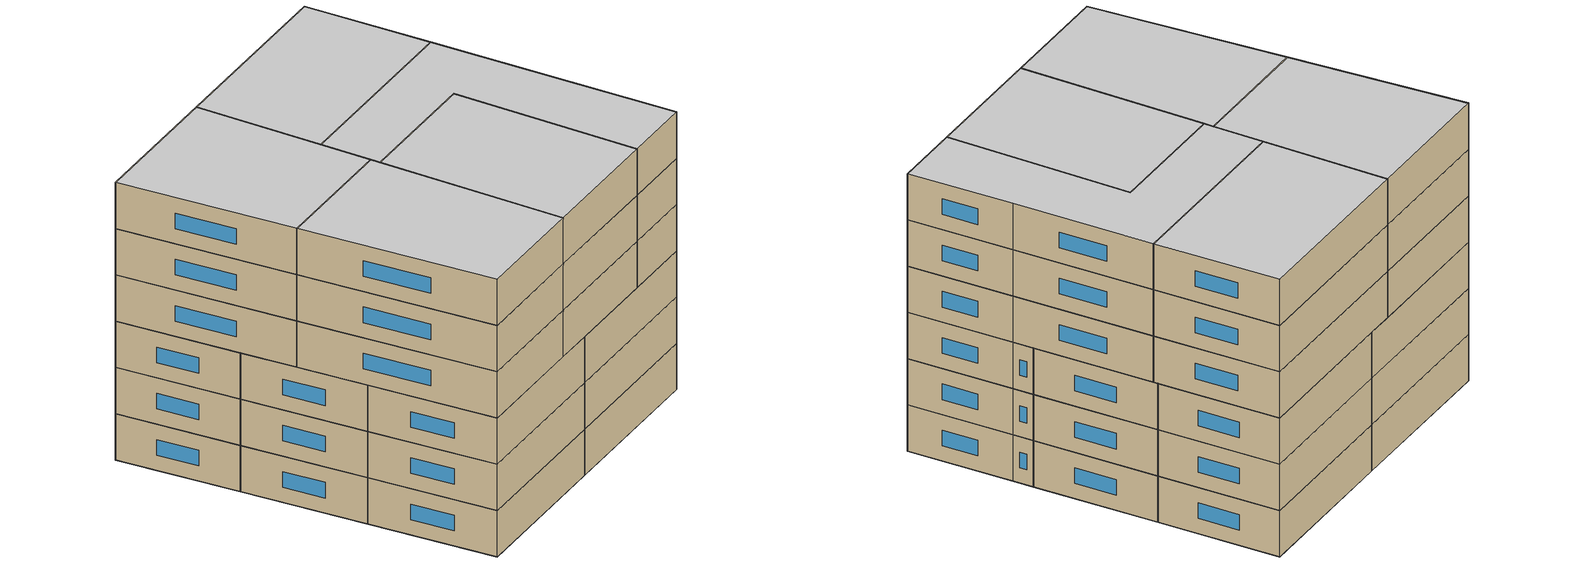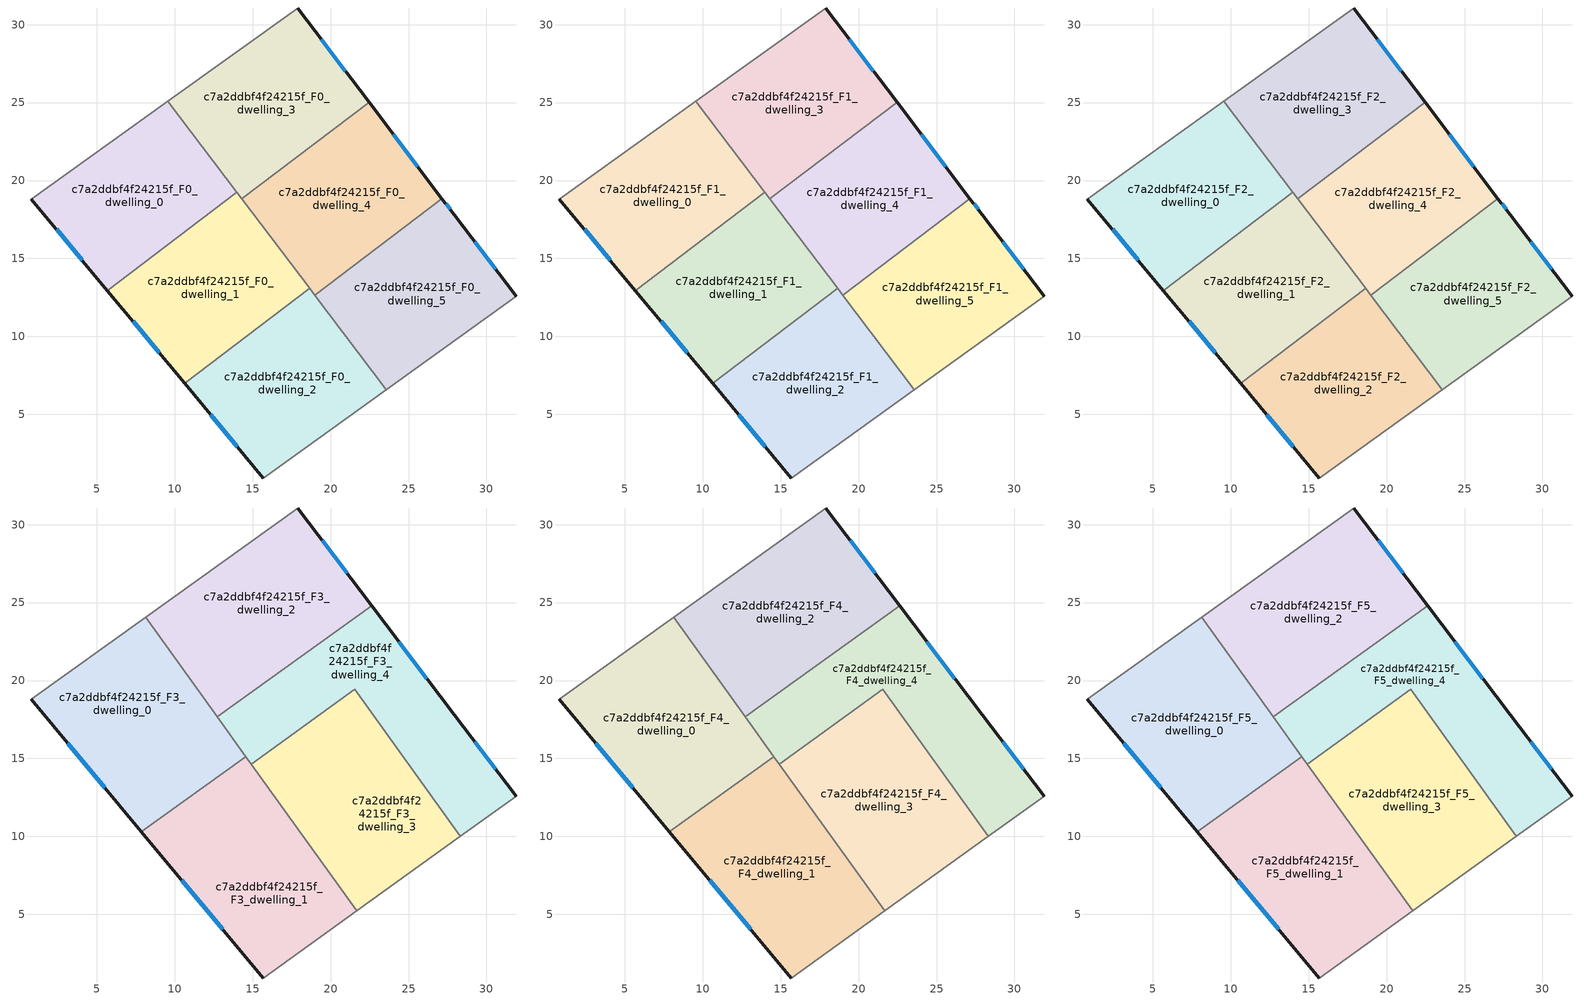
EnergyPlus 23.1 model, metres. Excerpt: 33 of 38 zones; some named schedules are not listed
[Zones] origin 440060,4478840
c7a2ddbf4f24215f_F0_dwelling_0
 floor ground (EU_floor_Construction): 13.98,19.24 9.55,25.09 0.8,18.8 5.68,12.94 z0
 wall outside (EU_wall_Construction): 5.68,12.94 0.8,18.8 z0:3
 wall to c7a2ddbf4f24215f_F0_dwelling_1 (EU_wall_Construction): 13.98,19.24 5.68,12.94 z0:3
 wall adiabatic (EU_wall_Construction): 0.8,18.8 9.55,25.09 z0:3
 wall to c7a2ddbf4f24215f_F0_dwelling_3 (EU_wall_Construction): 9.55,25.09 13.98,19.24 z0:3
 window (EU_Window_Construction): 4.06,14.88 2.41,16.86 z0.99:2.01
c7a2ddbf4f24215f_F0_dwelling_1
 floor ground (EU_floor_Construction): 18.66,13.07 13.98,19.24 5.68,12.94 10.63,6.98 z0
 wall outside (EU_wall_Construction): 10.63,6.98 5.68,12.94 z0:3
 wall to c7a2ddbf4f24215f_F0_dwelling_2 (EU_wall_Construction): 18.66,13.07 10.63,6.98 z0:3
 wall to c7a2ddbf4f24215f_F0_dwelling_4 (EU_wall_Construction): 14.3,18.82 18.66,13.07 z0:3
 wall to c7a2ddbf4f24215f_F0_dwelling_3 (EU_wall_Construction): 13.98,19.24 14.3,18.82 z0:3
 window (EU_Window_Construction): 8.99,8.96 7.32,10.96 z0.99:2.01
c7a2ddbf4f24215f_F0_dwelling_2
 floor ground (EU_floor_Construction): 23.58,6.59 18.66,13.07 10.63,6.98 15.69,0.91 z0
 wall outside (EU_wall_Construction): 15.69,0.91 10.63,6.98 z0:3
 wall adiabatic (EU_wall_Construction): 23.58,6.59 15.69,0.91 z0:3
 wall to c7a2ddbf4f24215f_F0_dwelling_5 (EU_wall_Construction): 18.98,12.65 23.58,6.59 z0:3
 wall to c7a2ddbf4f24215f_F0_dwelling_4 (EU_wall_Construction): 18.66,13.07 18.98,12.65 z0:3
 window (EU_Window_Construction): 14.01,2.93 12.31,4.97 z0.99:2.01
c7a2ddbf4f24215f_F0_dwelling_3
 floor ground (EU_floor_Construction): 22.47,25.01 17.88,31.07 9.55,25.09 14.3,18.82 z0
 wall outside (EU_wall_Construction): 17.88,31.07 22.47,25.01 z0:3
 wall to c7a2ddbf4f24215f_F0_dwelling_4 (EU_wall_Construction): 22.47,25.01 14.3,18.82 z0:3
 wall adiabatic (EU_wall_Construction): 9.55,25.09 17.88,31.07 z0:3
 window (EU_Window_Construction): 19.4,29.06 20.95,27.02 z0.99:2.01
c7a2ddbf4f24215f_F0_dwelling_4
 floor ground (EU_floor_Construction): 27.14,18.84 22.47,25.01 14.3,18.82 18.98,12.65 z0
 wall outside (EU_wall_Construction): 22.47,25.01 27.14,18.84 z0:3
 wall to c7a2ddbf4f24215f_F0_dwelling_5 (EU_wall_Construction): 27.14,18.84 18.98,12.65 z0:3
 window (EU_Window_Construction): 24.02,22.96 25.59,20.88 z0.99:2.01
c7a2ddbf4f24215f_F0_dwelling_5
 floor ground (EU_floor_Construction): 31.91,12.57 27.93,17.8 27.14,18.84 18.98,12.65 23.58,6.59 z0
 wall outside (EU_wall_Construction): 27.14,18.84 27.93,17.8 31.91,12.57 z0:3
 wall adiabatic (EU_wall_Construction): 31.91,12.57 23.58,6.59 z0:3
 window (EU_Window_Construction): 27.4,18.49 27.67,18.14 / 29.25,16.07 30.59,14.31 z0.99:2.01
c7a2ddbf4f24215f_F1_dwelling_0
 floor to c7a2ddbf4f24215f_F0_dwelling_0 (EU_floor_Construction): 13.98,19.24 9.55,25.09 0.8,18.8 5.68,12.94 z3
 wall outside (EU_wall_Construction): 5.68,12.94 0.8,18.8 z3:6
 wall to c7a2ddbf4f24215f_F1_dwelling_1 (EU_wall_Construction): 13.98,19.24 5.68,12.94 z3:6
 wall adiabatic (EU_wall_Construction): 0.8,18.8 9.55,25.09 z3:6
 wall to c7a2ddbf4f24215f_F1_dwelling_3 (EU_wall_Construction): 9.55,25.09 13.98,19.24 z3:6
 window (EU_Window_Construction): 4.06,14.88 2.41,16.86 z3.99:5.01
c7a2ddbf4f24215f_F1_dwelling_1
 floor to c7a2ddbf4f24215f_F0_dwelling_1 (EU_floor_Construction): 18.66,13.07 13.98,19.24 5.68,12.94 10.63,6.98 z3
 wall outside (EU_wall_Construction): 10.63,6.98 5.68,12.94 z3:6
 wall to c7a2ddbf4f24215f_F1_dwelling_2 (EU_wall_Construction): 18.66,13.07 10.63,6.98 z3:6
 wall to c7a2ddbf4f24215f_F1_dwelling_4 (EU_wall_Construction): 14.3,18.82 18.66,13.07 z3:6
 wall to c7a2ddbf4f24215f_F1_dwelling_3 (EU_wall_Construction): 13.98,19.24 14.3,18.82 z3:6
 window (EU_Window_Construction): 8.99,8.96 7.32,10.96 z3.99:5.01
c7a2ddbf4f24215f_F1_dwelling_2
 floor to c7a2ddbf4f24215f_F0_dwelling_2 (EU_floor_Construction): 23.58,6.59 18.66,13.07 10.63,6.98 15.69,0.91 z3
 wall outside (EU_wall_Construction): 15.69,0.91 10.63,6.98 z3:6
 wall adiabatic (EU_wall_Construction): 23.58,6.59 15.69,0.91 z3:6
 wall to c7a2ddbf4f24215f_F1_dwelling_5 (EU_wall_Construction): 18.98,12.65 23.58,6.59 z3:6
 wall to c7a2ddbf4f24215f_F1_dwelling_4 (EU_wall_Construction): 18.66,13.07 18.98,12.65 z3:6
 window (EU_Window_Construction): 14.01,2.93 12.31,4.97 z3.99:5.01
c7a2ddbf4f24215f_F1_dwelling_3
 floor to c7a2ddbf4f24215f_F0_dwelling_3 (EU_floor_Construction): 22.47,25.01 17.88,31.07 9.55,25.09 14.3,18.82 z3
 wall outside (EU_wall_Construction): 17.88,31.07 22.47,25.01 z3:6
 wall to c7a2ddbf4f24215f_F1_dwelling_4 (EU_wall_Construction): 22.47,25.01 14.3,18.82 z3:6
 wall adiabatic (EU_wall_Construction): 9.55,25.09 17.88,31.07 z3:6
 window (EU_Window_Construction): 19.4,29.06 20.95,27.02 z3.99:5.01
c7a2ddbf4f24215f_F1_dwelling_4
 floor to c7a2ddbf4f24215f_F0_dwelling_4 (EU_floor_Construction): 27.14,18.84 22.47,25.01 14.3,18.82 18.98,12.65 z3
 wall outside (EU_wall_Construction): 22.47,25.01 27.14,18.84 z3:6
 wall to c7a2ddbf4f24215f_F1_dwelling_5 (EU_wall_Construction): 27.14,18.84 18.98,12.65 z3:6
 window (EU_Window_Construction): 24.02,22.96 25.59,20.88 z3.99:5.01
c7a2ddbf4f24215f_F1_dwelling_5
 floor to c7a2ddbf4f24215f_F0_dwelling_5 (EU_floor_Construction): 31.91,12.57 27.93,17.8 27.14,18.84 18.98,12.65 23.58,6.59 z3
 wall outside (EU_wall_Construction): 27.14,18.84 27.93,17.8 31.91,12.57 z3:6
 wall adiabatic (EU_wall_Construction): 31.91,12.57 23.58,6.59 z3:6
 window (EU_Window_Construction): 27.4,18.49 27.67,18.14 / 29.25,16.07 30.59,14.31 z3.99:5.01
c7a2ddbf4f24215f_F2_dwelling_0
 floor to c7a2ddbf4f24215f_F1_dwelling_0 (EU_floor_Construction): 13.98,19.24 9.55,25.09 0.8,18.8 5.68,12.94 z6
 wall outside (EU_wall_Construction): 5.68,12.94 0.8,18.8 z6:9
 wall to c7a2ddbf4f24215f_F2_dwelling_1 (EU_wall_Construction): 13.98,19.24 5.68,12.94 z6:9
 wall adiabatic (EU_wall_Construction): 0.8,18.8 9.55,25.09 z6:9
 wall to c7a2ddbf4f24215f_F2_dwelling_3 (EU_wall_Construction): 9.55,25.09 13.98,19.24 z6:9
 window (EU_Window_Construction): 4.06,14.88 2.41,16.86 z6.99:8.01
c7a2ddbf4f24215f_F2_dwelling_1
 floor to c7a2ddbf4f24215f_F1_dwelling_1 (EU_floor_Construction): 18.66,13.07 13.98,19.24 5.68,12.94 10.63,6.98 z6
 wall outside (EU_wall_Construction): 10.63,6.98 5.68,12.94 z6:9
 wall to c7a2ddbf4f24215f_F2_dwelling_2 (EU_wall_Construction): 18.66,13.07 10.63,6.98 z6:9
 wall to c7a2ddbf4f24215f_F2_dwelling_4 (EU_wall_Construction): 14.3,18.82 18.66,13.07 z6:9
 wall to c7a2ddbf4f24215f_F2_dwelling_3 (EU_wall_Construction): 13.98,19.24 14.3,18.82 z6:9
 window (EU_Window_Construction): 8.99,8.96 7.32,10.96 z6.99:8.01
c7a2ddbf4f24215f_F2_dwelling_2
 floor to c7a2ddbf4f24215f_F1_dwelling_2 (EU_floor_Construction): 23.58,6.59 18.66,13.07 10.63,6.98 15.69,0.91 z6
 wall outside (EU_wall_Construction): 15.69,0.91 10.63,6.98 z6:9
 wall adiabatic (EU_wall_Construction): 23.58,6.59 15.69,0.91 z6:9
 wall to c7a2ddbf4f24215f_F2_dwelling_5 (EU_wall_Construction): 18.98,12.65 23.58,6.59 z6:9
 wall to c7a2ddbf4f24215f_F2_dwelling_4 (EU_wall_Construction): 18.66,13.07 18.98,12.65 z6:9
 window (EU_Window_Construction): 14.01,2.93 12.31,4.97 z6.99:8.01
c7a2ddbf4f24215f_F2_dwelling_3
 floor to c7a2ddbf4f24215f_F1_dwelling_3 (EU_floor_Construction): 22.47,25.01 17.88,31.07 9.55,25.09 14.3,18.82 z6
 wall outside (EU_wall_Construction): 17.88,31.07 22.47,25.01 z6:9
 wall to c7a2ddbf4f24215f_F2_dwelling_4 (EU_wall_Construction): 22.47,25.01 14.3,18.82 z6:9
 wall adiabatic (EU_wall_Construction): 9.55,25.09 17.88,31.07 z6:9
 window (EU_Window_Construction): 19.4,29.06 20.95,27.02 z6.99:8.01
c7a2ddbf4f24215f_F2_dwelling_4
 floor to c7a2ddbf4f24215f_F1_dwelling_4 (EU_floor_Construction): 27.14,18.84 22.47,25.01 14.3,18.82 18.98,12.65 z6
 wall outside (EU_wall_Construction): 22.47,25.01 27.14,18.84 z6:9
 wall to c7a2ddbf4f24215f_F2_dwelling_5 (EU_wall_Construction): 27.14,18.84 18.98,12.65 z6:9
 window (EU_Window_Construction): 24.02,22.96 25.59,20.88 z6.99:8.01
c7a2ddbf4f24215f_F2_dwelling_5
 floor to c7a2ddbf4f24215f_F1_dwelling_5 (EU_floor_Construction): 31.91,12.57 27.93,17.8 27.14,18.84 18.98,12.65 23.58,6.59 z6
 wall outside (EU_wall_Construction): 27.14,18.84 27.93,17.8 31.91,12.57 z6:9
 wall adiabatic (EU_wall_Construction): 31.91,12.57 23.58,6.59 z6:9
 window (EU_Window_Construction): 27.4,18.49 27.67,18.14 / 29.25,16.07 30.59,14.31 z6.99:8.01
c7a2ddbf4f24215f_F3_dwelling_0
 floor to c7a2ddbf4f24215f_F2_dwelling_0 (EU_floor_Construction): 12.44,18.07 8.13,24.07 0.8,18.8 5.68,12.94 z9
 floor to c7a2ddbf4f24215f_F2_dwelling_1 (EU_floor_Construction): 14.56,15.12 12.44,18.07 5.68,12.94 7.87,10.31 z9
 wall outside (EU_wall_Construction): 7.86,10.31 0.8,18.8 z9:12
 wall to c7a2ddbf4f24215f_F3_dwelling_1 (EU_wall_Construction): 14.56,15.12 7.86,10.31 z9:12
 wall adiabatic (EU_wall_Construction): 0.8,18.8 8.13,24.07 z9:12
 wall to c7a2ddbf4f24215f_F3_dwelling_2 (EU_wall_Construction): 8.13,24.07 12.72,17.68 z9:12
 wall to c7a2ddbf4f24215f_F3_dwelling_4 (EU_wall_Construction): 12.72,17.68 14.56,15.12 z9:12
 window (EU_Window_Construction): 5.52,13.13 3.14,15.99 z9.99:11.01
c7a2ddbf4f24215f_F3_dwelling_1
 floor to c7a2ddbf4f24215f_F2_dwelling_2 (EU_floor_Construction): 21.67,5.21 16.95,11.78 10.63,6.98 15.69,0.91 z9
 floor to c7a2ddbf4f24215f_F2_dwelling_1 (EU_floor_Construction): 16.95,11.78 14.56,15.12 7.87,10.31 10.63,6.98 z9
 wall outside (EU_wall_Construction): 15.69,0.91 7.86,10.31 z9:12
 wall adiabatic (EU_wall_Construction): 21.67,5.21 15.69,0.91 z9:12
 wall to c7a2ddbf4f24215f_F3_dwelling_3 (EU_wall_Construction): 14.9,14.64 21.67,5.21 z9:12
 wall to c7a2ddbf4f24215f_F3_dwelling_4 (EU_wall_Construction): 14.56,15.12 14.9,14.64 z9:12
 window (EU_Window_Construction): 13.09,4.03 10.46,7.2 z9.99:11.01
c7a2ddbf4f24215f_F3_dwelling_2
 floor to c7a2ddbf4f24215f_F2_dwelling_3 (EU_floor_Construction): 22.47,25.01 17.88,31.07 9.55,25.09 14.3,18.82 14.46,18.93 z9
 floor to c7a2ddbf4f24215f_F2_dwelling_0 (EU_floor_Construction): 13.98,19.24 9.55,25.09 8.13,24.07 12.44,18.07 z9
 floor to c7a2ddbf4f24215f_F2_dwelling_4 (EU_floor_Construction): 22.63,24.8 22.47,25.01 14.46,18.93 z9
 floor to c7a2ddbf4f24215f_F2_dwelling_1 (EU_floor_Construction): 14.3,18.82 13.98,19.24 12.44,18.07 12.72,17.68 z9
 wall outside (EU_wall_Construction): 17.88,31.07 22.63,24.8 z9:12
 wall to c7a2ddbf4f24215f_F3_dwelling_4 (EU_wall_Construction): 22.63,24.8 12.72,17.68 z9:12
 wall adiabatic (EU_wall_Construction): 8.13,24.07 17.88,31.07 z9:12
 window (EU_Window_Construction): 19.45,28.99 21.05,26.88 z9.99:11.01
c7a2ddbf4f24215f_F3_dwelling_3
 floor to c7a2ddbf4f24215f_F2_dwelling_2 (EU_floor_Construction): 23.58,6.59 18.66,13.07 16.95,11.78 21.67,5.21 z9
 floor to c7a2ddbf4f24215f_F2_dwelling_5 (EU_floor_Construction): 28.33,10 23.8,16.3 18.98,12.65 23.58,6.59 z9
 floor to c7a2ddbf4f24215f_F2_dwelling_4 (EU_floor_Construction): 23.8,16.3 21.56,19.42 16.56,15.84 18.98,12.65 z9
 floor to c7a2ddbf4f24215f_F2_dwelling_1 (EU_floor_Construction): 18.66,13.07 16.56,15.84 14.9,14.64 16.95,11.78 z9
 wall to c7a2ddbf4f24215f_F3_dwelling_4 (EU_wall_Construction): 14.9,14.64 21.56,19.42 28.33,10 z9:12
 wall adiabatic (EU_wall_Construction): 28.33,10 21.67,5.21 z9:12
c7a2ddbf4f24215f_F3_dwelling_4
 floor to c7a2ddbf4f24215f_F2_dwelling_4 (EU_floor_Construction): 27.14,18.84 22.63,24.8 14.46,18.93 14.3,18.82 16.56,15.84 21.56,19.42 23.8,16.3 z9
 floor to c7a2ddbf4f24215f_F2_dwelling_5 (EU_floor_Construction): 31.91,12.57 27.93,17.8 27.14,18.84 23.8,16.3 28.33,10 z9
 floor to c7a2ddbf4f24215f_F2_dwelling_1 (EU_floor_Construction): 16.56,15.84 14.3,18.82 12.72,17.68 14.9,14.64 z9
 wall outside (EU_wall_Construction): 22.63,24.8 27.93,17.8 31.91,12.57 z9:12
 wall adiabatic (EU_wall_Construction): 31.91,12.57 28.33,10 z9:12
 window (EU_Window_Construction): 24.38,22.48 26.17,20.12 / 29.25,16.07 30.59,14.31 z9.99:11.01
c7a2ddbf4f24215f_F4_dwelling_0
 floor to c7a2ddbf4f24215f_F3_dwelling_0 (EU_floor_Construction): 14.56,15.12 8.13,24.07 0.8,18.8 7.86,10.31 z12
 wall outside (EU_wall_Construction): 7.86,10.31 0.8,18.8 z12:15
 wall to c7a2ddbf4f24215f_F4_dwelling_1 (EU_wall_Construction): 14.56,15.12 7.86,10.31 z12:15
 wall adiabatic (EU_wall_Construction): 0.8,18.8 8.13,24.07 z12:15
 wall to c7a2ddbf4f24215f_F4_dwelling_2 (EU_wall_Construction): 8.13,24.07 12.72,17.68 z12:15
 wall to c7a2ddbf4f24215f_F4_dwelling_4 (EU_wall_Construction): 12.72,17.68 14.56,15.12 z12:15
 window (EU_Window_Construction): 5.52,13.13 3.14,15.99 z12.99:14.01
c7a2ddbf4f24215f_F4_dwelling_1
 floor to c7a2ddbf4f24215f_F3_dwelling_1 (EU_floor_Construction): 21.67,5.21 14.56,15.12 7.86,10.31 15.69,0.91 z12
 wall outside (EU_wall_Construction): 15.69,0.91 7.86,10.31 z12:15
 wall adiabatic (EU_wall_Construction): 21.67,5.21 15.69,0.91 z12:15
 wall to c7a2ddbf4f24215f_F4_dwelling_3 (EU_wall_Construction): 14.9,14.64 21.67,5.21 z12:15
 wall to c7a2ddbf4f24215f_F4_dwelling_4 (EU_wall_Construction): 14.56,15.12 14.9,14.64 z12:15
 window (EU_Window_Construction): 13.09,4.03 10.46,7.2 z12.99:14.01
c7a2ddbf4f24215f_F4_dwelling_2
 floor to c7a2ddbf4f24215f_F3_dwelling_2 (EU_floor_Construction): 22.63,24.8 17.88,31.07 8.13,24.07 12.72,17.68 z12
 wall outside (EU_wall_Construction): 17.88,31.07 22.63,24.8 z12:15
 wall to c7a2ddbf4f24215f_F4_dwelling_4 (EU_wall_Construction): 22.63,24.8 12.72,17.68 z12:15
 wall adiabatic (EU_wall_Construction): 8.13,24.07 17.88,31.07 z12:15
 window (EU_Window_Construction): 19.45,28.99 21.05,26.88 z12.99:14.01
c7a2ddbf4f24215f_F4_dwelling_3
 floor to c7a2ddbf4f24215f_F3_dwelling_3 (EU_floor_Construction): 28.33,10 21.56,19.42 14.9,14.64 21.67,5.21 z12
 wall to c7a2ddbf4f24215f_F4_dwelling_4 (EU_wall_Construction): 14.9,14.64 21.56,19.42 28.33,10 z12:15
 wall adiabatic (EU_wall_Construction): 28.33,10 21.67,5.21 z12:15
c7a2ddbf4f24215f_F4_dwelling_4
 floor to c7a2ddbf4f24215f_F3_dwelling_4 (EU_floor_Construction): 31.91,12.57 27.93,17.8 22.63,24.8 12.72,17.68 14.9,14.64 21.56,19.42 28.33,10 z12
 wall outside (EU_wall_Construction): 22.63,24.8 27.93,17.8 31.91,12.57 z12:15
 wall adiabatic (EU_wall_Construction): 31.91,12.57 28.33,10 z12:15
 window (EU_Window_Construction): 24.38,22.48 26.17,20.12 / 29.25,16.07 30.59,14.31 z12.99:14.01
c7a2ddbf4f24215f_F5_dwelling_0
 floor to c7a2ddbf4f24215f_F4_dwelling_0 (EU_floor_Construction): 14.56,15.12 8.13,24.07 0.8,18.8 7.86,10.31 z15
 wall outside (EU_wall_Construction): 7.86,10.31 0.8,18.8 z15:18
 wall to c7a2ddbf4f24215f_F5_dwelling_1 (EU_wall_Construction): 14.56,15.12 7.86,10.31 z15:18
 wall adiabatic (EU_wall_Construction): 0.8,18.8 8.13,24.07 z15:18
 wall to c7a2ddbf4f24215f_F5_dwelling_2 (EU_wall_Construction): 8.13,24.07 12.72,17.68 z15:18
 wall to c7a2ddbf4f24215f_F5_dwelling_4 (EU_wall_Construction): 12.72,17.68 14.56,15.12 z15:18
 window (EU_Window_Construction): 5.52,13.13 3.14,15.99 z15.99:17.01
 ceiling to c7a2ddbf4f24215f_F6_dwelling_0 (EU_floor_Construction): 8.13,24.07 14.56,15.12 7.86,10.31 0.8,18.8 z18
c7a2ddbf4f24215f_F5_dwelling_1
 floor to c7a2ddbf4f24215f_F4_dwelling_1 (EU_floor_Construction): 21.67,5.21 14.56,15.12 7.86,10.31 15.69,0.91 z15
 wall outside (EU_wall_Construction): 15.69,0.91 7.86,10.31 z15:18
 wall adiabatic (EU_wall_Construction): 21.67,5.21 15.69,0.91 z15:18
 wall to c7a2ddbf4f24215f_F5_dwelling_3 (EU_wall_Construction): 14.9,14.64 21.67,5.21 z15:18
 wall to c7a2ddbf4f24215f_F5_dwelling_4 (EU_wall_Construction): 14.56,15.12 14.9,14.64 z15:18
 window (EU_Window_Construction): 13.09,4.03 10.46,7.2 z15.99:17.01
 ceiling to c7a2ddbf4f24215f_F6_dwelling_1 (EU_floor_Construction): 14.56,15.12 21.67,5.21 15.69,0.91 7.86,10.31 z18
c7a2ddbf4f24215f_F5_dwelling_2
 floor to c7a2ddbf4f24215f_F4_dwelling_2 (EU_floor_Construction): 22.63,24.8 17.88,31.07 8.13,24.07 12.72,17.68 z15
 wall outside (EU_wall_Construction): 17.88,31.07 22.63,24.8 z15:18
 wall to c7a2ddbf4f24215f_F5_dwelling_4 (EU_wall_Construction): 22.63,24.8 12.72,17.68 z15:18
 wall adiabatic (EU_wall_Construction): 8.13,24.07 17.88,31.07 z15:18
 window (EU_Window_Construction): 19.45,28.99 21.05,26.88 z15.99:17.01
 ceiling to c7a2ddbf4f24215f_F6_dwelling_2 (EU_floor_Construction): 17.88,31.07 22.63,24.8 12.72,17.68 8.13,24.07 z18
c7a2ddbf4f24215f_F5_dwelling_3
 floor to c7a2ddbf4f24215f_F4_dwelling_3 (EU_floor_Construction): 28.33,10 21.56,19.42 14.9,14.64 21.67,5.21 z15
 wall to c7a2ddbf4f24215f_F5_dwelling_4 (EU_wall_Construction): 14.9,14.64 21.56,19.42 28.33,10 z15:18
 wall adiabatic (EU_wall_Construction): 28.33,10 21.67,5.21 z15:18
 ceiling to c7a2ddbf4f24215f_F6_dwelling_3 (EU_floor_Construction): 21.56,19.42 28.33,10 21.67,5.21 14.9,14.64 z18
c7a2ddbf4f24215f_F5_dwelling_4
 floor to c7a2ddbf4f24215f_F4_dwelling_4 (EU_floor_Construction): 31.91,12.57 27.93,17.8 22.63,24.8 12.72,17.68 14.9,14.64 21.56,19.42 28.33,10 z15
 wall outside (EU_wall_Construction): 22.63,24.8 27.93,17.8 31.91,12.57 z15:18
 wall adiabatic (EU_wall_Construction): 31.91,12.57 28.33,10 z15:18
 window (EU_Window_Construction): 24.38,22.48 26.17,20.12 / 29.25,16.07 30.59,14.31 z15.99:17.01
 ceiling to c7a2ddbf4f24215f_F6_dwelling_4 (EU_floor_Construction): 27.93,17.8 31.91,12.57 28.33,10 21.56,19.42 14.9,14.64 12.72,17.68 22.63,24.8 z18
[Building]
EU S2 Campaign: North Axis=0; Terrain=City; Solar Distribution=FullExterior
[Site:Location]
Madrid: Latitude=40.5; Longitude=-3.5; Time Zone=1; Elevation=609
[SizingPeriod:WeatherFileDays]
AnnualSizingPeriod: Begin Month=1; Begin Day of Month=1; End Month=12; End Day of Month=31; Day of Week for Start Day=Monday; Use Weather File Daylight Saving Period=No; Use Weather File Rain and Snow Indicators=No
[MATERIAL]
EU_InternalMass_Material: Roughness=MediumRough; Thickness=0.1; Conductivity=1; Density=1800; Specific Heat=900; Thermal Absorptance=0.9; Solar Absorptance=0.7; Visible Absorptance=0.7
[MATERIAL:NOMASS] Roughness=MediumRough; Thermal Absorptance=0.9; Solar Absorptance=0.7; Visible Absorptance=0.7
Name | Thermal Resistance
EU_wall_NoMass | 0.609216
EU_floor_NoMass | 0.568163
[WINDOWMATERIAL:SIMPLEGLAZINGSYSTEM]
EU_Window_SimpleGlazing: UFactor=5.50606; Solar Heat Gain Coefficient=0.85; Visible Transmittance=0.85
[CONSTRUCTION]
EU_wall_Construction: EU_wall_NoMass
EU_floor_Construction: EU_floor_NoMass
EU_InternalMass_Construction: EU_InternalMass_Material
EU_Window_Construction: EU_Window_SimpleGlazing
[ZONE] Type=1; Multiplier=1; Ceiling Height=autocalculate; Floor Area=autocalculate; Part of Total Floor Area=Yes
Name | Volume
c7a2ddbf4f24215f_F0_dwelling_0; c7a2ddbf4f24215f_F1_dwelling_0; c7a2ddbf4f24215f_F2_dwelling_0; c7a2ddbf4f24215f_F0_dwelling_2; c7a2ddbf4f24215f_F1_dwelling_2; c7a2ddbf4f24215f_F2_dwelling_2 | 237.883
c7a2ddbf4f24215f_F3_dwelling_0; c7a2ddbf4f24215f_F4_dwelling_0; c7a2ddbf4f24215f_F5_dwelling_0 | 285.487
c7a2ddbf4f24215f_F0_dwelling_1; c7a2ddbf4f24215f_F1_dwelling_1; c7a2ddbf4f24215f_F2_dwelling_1 | 237.901
c7a2ddbf4f24215f_F3_dwelling_1; c7a2ddbf4f24215f_F4_dwelling_1; c7a2ddbf4f24215f_F5_dwelling_1 | 285.463
c7a2ddbf4f24215f_F3_dwelling_2; c7a2ddbf4f24215f_F4_dwelling_2; c7a2ddbf4f24215f_F5_dwelling_2 | 285.461
c7a2ddbf4f24215f_F0_dwelling_3; c7a2ddbf4f24215f_F1_dwelling_3; c7a2ddbf4f24215f_F2_dwelling_3 | 237.885
c7a2ddbf4f24215f_F3_dwelling_3; c7a2ddbf4f24215f_F4_dwelling_3; c7a2ddbf4f24215f_F5_dwelling_3 | 285.471
c7a2ddbf4f24215f_F0_dwelling_4; c7a2ddbf4f24215f_F1_dwelling_4; c7a2ddbf4f24215f_F2_dwelling_4 | 237.915
c7a2ddbf4f24215f_F3_dwelling_4; c7a2ddbf4f24215f_F4_dwelling_4; c7a2ddbf4f24215f_F5_dwelling_4 | 285.474
c7a2ddbf4f24215f_F0_dwelling_5; c7a2ddbf4f24215f_F1_dwelling_5; c7a2ddbf4f24215f_F2_dwelling_5 | 237.895
[INTERNALMASS] Construction=EU_InternalMass_Construction
Name | Zone or ZoneList | Surface Area
c7a2ddbf4f24215f_F0_dwelling_0_EU_InternalMass | c7a2ddbf4f24215f_F0_dwelling_0 | 79.2945
c7a2ddbf4f24215f_F0_dwelling_1_EU_InternalMass | c7a2ddbf4f24215f_F0_dwelling_1 | 79.3002
c7a2ddbf4f24215f_F0_dwelling_2_EU_InternalMass | c7a2ddbf4f24215f_F0_dwelling_2 | 79.2943
c7a2ddbf4f24215f_F0_dwelling_3_EU_InternalMass | c7a2ddbf4f24215f_F0_dwelling_3 | 79.2952
c7a2ddbf4f24215f_F0_dwelling_4_EU_InternalMass | c7a2ddbf4f24215f_F0_dwelling_4 | 79.3049
c7a2ddbf4f24215f_F0_dwelling_5_EU_InternalMass | c7a2ddbf4f24215f_F0_dwelling_5 | 79.2983
c7a2ddbf4f24215f_F1_dwelling_0_EU_InternalMass | c7a2ddbf4f24215f_F1_dwelling_0 | 79.2945
c7a2ddbf4f24215f_F1_dwelling_1_EU_InternalMass | c7a2ddbf4f24215f_F1_dwelling_1 | 79.3002
c7a2ddbf4f24215f_F1_dwelling_2_EU_InternalMass | c7a2ddbf4f24215f_F1_dwelling_2 | 79.2943
c7a2ddbf4f24215f_F1_dwelling_3_EU_InternalMass | c7a2ddbf4f24215f_F1_dwelling_3 | 79.2952
c7a2ddbf4f24215f_F1_dwelling_4_EU_InternalMass | c7a2ddbf4f24215f_F1_dwelling_4 | 79.3049
c7a2ddbf4f24215f_F1_dwelling_5_EU_InternalMass | c7a2ddbf4f24215f_F1_dwelling_5 | 79.2983
c7a2ddbf4f24215f_F2_dwelling_0_EU_InternalMass | c7a2ddbf4f24215f_F2_dwelling_0 | 79.2945
c7a2ddbf4f24215f_F2_dwelling_1_EU_InternalMass | c7a2ddbf4f24215f_F2_dwelling_1 | 79.3002
c7a2ddbf4f24215f_F2_dwelling_2_EU_InternalMass | c7a2ddbf4f24215f_F2_dwelling_2 | 79.2943
c7a2ddbf4f24215f_F2_dwelling_3_EU_InternalMass | c7a2ddbf4f24215f_F2_dwelling_3 | 79.2952
c7a2ddbf4f24215f_F2_dwelling_4_EU_InternalMass | c7a2ddbf4f24215f_F2_dwelling_4 | 79.3049
c7a2ddbf4f24215f_F2_dwelling_5_EU_InternalMass | c7a2ddbf4f24215f_F2_dwelling_5 | 79.2983
c7a2ddbf4f24215f_F3_dwelling_0_EU_InternalMass | c7a2ddbf4f24215f_F3_dwelling_0 | 95.1595
c7a2ddbf4f24215f_F3_dwelling_1_EU_InternalMass | c7a2ddbf4f24215f_F3_dwelling_1 | 95.1549
c7a2ddbf4f24215f_F3_dwelling_2_EU_InternalMass | c7a2ddbf4f24215f_F3_dwelling_2 | 95.1488
c7a2ddbf4f24215f_F3_dwelling_3_EU_InternalMass | c7a2ddbf4f24215f_F3_dwelling_3 | 95.1573
c7a2ddbf4f24215f_F3_dwelling_4_EU_InternalMass | c7a2ddbf4f24215f_F3_dwelling_4 | 95.1579
c7a2ddbf4f24215f_F4_dwelling_0_EU_InternalMass | c7a2ddbf4f24215f_F4_dwelling_0 | 95.1595
c7a2ddbf4f24215f_F4_dwelling_1_EU_InternalMass | c7a2ddbf4f24215f_F4_dwelling_1 | 95.1549
c7a2ddbf4f24215f_F4_dwelling_2_EU_InternalMass | c7a2ddbf4f24215f_F4_dwelling_2 | 95.1488
c7a2ddbf4f24215f_F4_dwelling_3_EU_InternalMass | c7a2ddbf4f24215f_F4_dwelling_3 | 95.1573
c7a2ddbf4f24215f_F4_dwelling_4_EU_InternalMass | c7a2ddbf4f24215f_F4_dwelling_4 | 95.1579
c7a2ddbf4f24215f_F5_dwelling_0_EU_InternalMass | c7a2ddbf4f24215f_F5_dwelling_0 | 95.1595
c7a2ddbf4f24215f_F5_dwelling_1_EU_InternalMass | c7a2ddbf4f24215f_F5_dwelling_1 | 95.1549
c7a2ddbf4f24215f_F5_dwelling_2_EU_InternalMass | c7a2ddbf4f24215f_F5_dwelling_2 | 95.1488
c7a2ddbf4f24215f_F5_dwelling_3_EU_InternalMass | c7a2ddbf4f24215f_F5_dwelling_3 | 95.1573
c7a2ddbf4f24215f_F5_dwelling_4_EU_InternalMass | c7a2ddbf4f24215f_F5_dwelling_4 | 95.1579
[OTHEREQUIPMENT] Fuel Type=Electricity; Design Level Calculation Method=Watts/Area; Power per Zone Floor Area=1; Fraction Latent=0; Fraction Radiant=0; Fraction Lost=0; Carbon Dioxide Generation Rate=0; EndUse Subcategory=EU_Step8_InternalGains
Name | Zone or ZoneList or Space or SpaceList | Schedule
EU_Step8_InternalGain_c7a2ddbf4f24215f_F0_dwelling_0_f000 | c7a2ddbf4f24215f_F0_dwelling_0 | EU_Step8_GainSchedule_c7a2ddbf4f24215f_F0_dwelling_0_f000
EU_Step8_InternalGain_c7a2ddbf4f24215f_F0_dwelling_1_f000 | c7a2ddbf4f24215f_F0_dwelling_1 | EU_Step8_GainSchedule_c7a2ddbf4f24215f_F0_dwelling_1_f000
EU_Step8_InternalGain_c7a2ddbf4f24215f_F0_dwelling_2_f000 | c7a2ddbf4f24215f_F0_dwelling_2 | EU_Step8_GainSchedule_c7a2ddbf4f24215f_F0_dwelling_2_f000
EU_Step8_InternalGain_c7a2ddbf4f24215f_F0_dwelling_3_f000 | c7a2ddbf4f24215f_F0_dwelling_3 | EU_Step8_GainSchedule_c7a2ddbf4f24215f_F0_dwelling_3_f000
EU_Step8_InternalGain_c7a2ddbf4f24215f_F0_dwelling_4_f000 | c7a2ddbf4f24215f_F0_dwelling_4 | EU_Step8_GainSchedule_c7a2ddbf4f24215f_F0_dwelling_4_f000
EU_Step8_InternalGain_c7a2ddbf4f24215f_F0_dwelling_5_f000 | c7a2ddbf4f24215f_F0_dwelling_5 | EU_Step8_GainSchedule_c7a2ddbf4f24215f_F0_dwelling_5_f000
EU_Step8_InternalGain_c7a2ddbf4f24215f_F1_dwelling_0_f000 | c7a2ddbf4f24215f_F1_dwelling_0 | EU_Step8_GainSchedule_c7a2ddbf4f24215f_F1_dwelling_0_f000
EU_Step8_InternalGain_c7a2ddbf4f24215f_F1_dwelling_1_f000 | c7a2ddbf4f24215f_F1_dwelling_1 | EU_Step8_GainSchedule_c7a2ddbf4f24215f_F1_dwelling_1_f000
EU_Step8_InternalGain_c7a2ddbf4f24215f_F1_dwelling_2_f000 | c7a2ddbf4f24215f_F1_dwelling_2 | EU_Step8_GainSchedule_c7a2ddbf4f24215f_F1_dwelling_2_f000
EU_Step8_InternalGain_c7a2ddbf4f24215f_F1_dwelling_3_f000 | c7a2ddbf4f24215f_F1_dwelling_3 | EU_Step8_GainSchedule_c7a2ddbf4f24215f_F1_dwelling_3_f000
EU_Step8_InternalGain_c7a2ddbf4f24215f_F1_dwelling_4_f000 | c7a2ddbf4f24215f_F1_dwelling_4 | EU_Step8_GainSchedule_c7a2ddbf4f24215f_F1_dwelling_4_f000
EU_Step8_InternalGain_c7a2ddbf4f24215f_F1_dwelling_5_f000 | c7a2ddbf4f24215f_F1_dwelling_5 | EU_Step8_GainSchedule_c7a2ddbf4f24215f_F1_dwelling_5_f000
EU_Step8_InternalGain_c7a2ddbf4f24215f_F2_dwelling_0_f000 | c7a2ddbf4f24215f_F2_dwelling_0 | EU_Step8_GainSchedule_c7a2ddbf4f24215f_F2_dwelling_0_f000
EU_Step8_InternalGain_c7a2ddbf4f24215f_F2_dwelling_1_f000 | c7a2ddbf4f24215f_F2_dwelling_1 | EU_Step8_GainSchedule_c7a2ddbf4f24215f_F2_dwelling_1_f000
EU_Step8_InternalGain_c7a2ddbf4f24215f_F2_dwelling_2_f000 | c7a2ddbf4f24215f_F2_dwelling_2 | EU_Step8_GainSchedule_c7a2ddbf4f24215f_F2_dwelling_2_f000
EU_Step8_InternalGain_c7a2ddbf4f24215f_F2_dwelling_3_f000 | c7a2ddbf4f24215f_F2_dwelling_3 | EU_Step8_GainSchedule_c7a2ddbf4f24215f_F2_dwelling_3_f000
EU_Step8_InternalGain_c7a2ddbf4f24215f_F2_dwelling_4_f000 | c7a2ddbf4f24215f_F2_dwelling_4 | EU_Step8_GainSchedule_c7a2ddbf4f24215f_F2_dwelling_4_f000
EU_Step8_InternalGain_c7a2ddbf4f24215f_F2_dwelling_5_f000 | c7a2ddbf4f24215f_F2_dwelling_5 | EU_Step8_GainSchedule_c7a2ddbf4f24215f_F2_dwelling_5_f000
EU_Step8_InternalGain_c7a2ddbf4f24215f_F3_dwelling_0_f000 | c7a2ddbf4f24215f_F3_dwelling_0 | EU_Step8_GainSchedule_c7a2ddbf4f24215f_F3_dwelling_0_f000
EU_Step8_InternalGain_c7a2ddbf4f24215f_F3_dwelling_1_f000 | c7a2ddbf4f24215f_F3_dwelling_1 | EU_Step8_GainSchedule_c7a2ddbf4f24215f_F3_dwelling_1_f000
EU_Step8_InternalGain_c7a2ddbf4f24215f_F3_dwelling_2_f000 | c7a2ddbf4f24215f_F3_dwelling_2 | EU_Step8_GainSchedule_c7a2ddbf4f24215f_F3_dwelling_2_f000
EU_Step8_InternalGain_c7a2ddbf4f24215f_F3_dwelling_3_f000 | c7a2ddbf4f24215f_F3_dwelling_3 | EU_Step8_GainSchedule_c7a2ddbf4f24215f_F3_dwelling_3_f000
EU_Step8_InternalGain_c7a2ddbf4f24215f_F3_dwelling_4_f000 | c7a2ddbf4f24215f_F3_dwelling_4 | EU_Step8_GainSchedule_c7a2ddbf4f24215f_F3_dwelling_4_f000
EU_Step8_InternalGain_c7a2ddbf4f24215f_F4_dwelling_0_f000 | c7a2ddbf4f24215f_F4_dwelling_0 | EU_Step8_GainSchedule_c7a2ddbf4f24215f_F4_dwelling_0_f000
EU_Step8_InternalGain_c7a2ddbf4f24215f_F4_dwelling_1_f000 | c7a2ddbf4f24215f_F4_dwelling_1 | EU_Step8_GainSchedule_c7a2ddbf4f24215f_F4_dwelling_1_f000
EU_Step8_InternalGain_c7a2ddbf4f24215f_F4_dwelling_2_f000 | c7a2ddbf4f24215f_F4_dwelling_2 | EU_Step8_GainSchedule_c7a2ddbf4f24215f_F4_dwelling_2_f000
EU_Step8_InternalGain_c7a2ddbf4f24215f_F4_dwelling_3_f000 | c7a2ddbf4f24215f_F4_dwelling_3 | EU_Step8_GainSchedule_c7a2ddbf4f24215f_F4_dwelling_3_f000
EU_Step8_InternalGain_c7a2ddbf4f24215f_F4_dwelling_4_f000 | c7a2ddbf4f24215f_F4_dwelling_4 | EU_Step8_GainSchedule_c7a2ddbf4f24215f_F4_dwelling_4_f000
EU_Step8_InternalGain_c7a2ddbf4f24215f_F5_dwelling_0_f000 | c7a2ddbf4f24215f_F5_dwelling_0 | EU_Step8_GainSchedule_c7a2ddbf4f24215f_F5_dwelling_0_f000
EU_Step8_InternalGain_c7a2ddbf4f24215f_F5_dwelling_1_f000 | c7a2ddbf4f24215f_F5_dwelling_1 | EU_Step8_GainSchedule_c7a2ddbf4f24215f_F5_dwelling_1_f000
EU_Step8_InternalGain_c7a2ddbf4f24215f_F5_dwelling_2_f000 | c7a2ddbf4f24215f_F5_dwelling_2 | EU_Step8_GainSchedule_c7a2ddbf4f24215f_F5_dwelling_2_f000
EU_Step8_InternalGain_c7a2ddbf4f24215f_F5_dwelling_3_f000 | c7a2ddbf4f24215f_F5_dwelling_3 | EU_Step8_GainSchedule_c7a2ddbf4f24215f_F5_dwelling_3_f000
EU_Step8_InternalGain_c7a2ddbf4f24215f_F5_dwelling_4_f000 | c7a2ddbf4f24215f_F5_dwelling_4 | EU_Step8_GainSchedule_c7a2ddbf4f24215f_F5_dwelling_4_f000
[ZONEVENTILATION:DESIGNFLOWRATE] Schedule=EU_AlwaysOn; Design Flow Rate Calculation Method=AirChanges/Hour; Air Changes per Hour=0.752966; Ventilation Type=Natural; Fan Pressure Rise=0; Fan Total Efficiency=1; Constant Term Coefficient=1; Temperature Term Coefficient=0; Velocity Term Coefficient=0; Velocity Squared Term Coefficient=0; Minimum Indoor Temperature=-100; Maximum Indoor Temperature=100; Delta Temperature=-100; Minimum Outdoor Temperature=-100; Maximum Outdoor Temperature=100; Maximum Wind Speed=40
Name | Zone or ZoneList or Space or SpaceList
EU_ConstantAir_c7a2ddbf4f24215f_F0_dwelling_0 | c7a2ddbf4f24215f_F0_dwelling_0
EU_ConstantAir_c7a2ddbf4f24215f_F0_dwelling_1 | c7a2ddbf4f24215f_F0_dwelling_1
EU_ConstantAir_c7a2ddbf4f24215f_F0_dwelling_2 | c7a2ddbf4f24215f_F0_dwelling_2
EU_ConstantAir_c7a2ddbf4f24215f_F0_dwelling_3 | c7a2ddbf4f24215f_F0_dwelling_3
EU_ConstantAir_c7a2ddbf4f24215f_F0_dwelling_4 | c7a2ddbf4f24215f_F0_dwelling_4
EU_ConstantAir_c7a2ddbf4f24215f_F0_dwelling_5 | c7a2ddbf4f24215f_F0_dwelling_5
EU_ConstantAir_c7a2ddbf4f24215f_F1_dwelling_0 | c7a2ddbf4f24215f_F1_dwelling_0
EU_ConstantAir_c7a2ddbf4f24215f_F1_dwelling_1 | c7a2ddbf4f24215f_F1_dwelling_1
EU_ConstantAir_c7a2ddbf4f24215f_F1_dwelling_2 | c7a2ddbf4f24215f_F1_dwelling_2
EU_ConstantAir_c7a2ddbf4f24215f_F1_dwelling_3 | c7a2ddbf4f24215f_F1_dwelling_3
EU_ConstantAir_c7a2ddbf4f24215f_F1_dwelling_4 | c7a2ddbf4f24215f_F1_dwelling_4
EU_ConstantAir_c7a2ddbf4f24215f_F1_dwelling_5 | c7a2ddbf4f24215f_F1_dwelling_5
EU_ConstantAir_c7a2ddbf4f24215f_F2_dwelling_0 | c7a2ddbf4f24215f_F2_dwelling_0
EU_ConstantAir_c7a2ddbf4f24215f_F2_dwelling_1 | c7a2ddbf4f24215f_F2_dwelling_1
EU_ConstantAir_c7a2ddbf4f24215f_F2_dwelling_2 | c7a2ddbf4f24215f_F2_dwelling_2
EU_ConstantAir_c7a2ddbf4f24215f_F2_dwelling_3 | c7a2ddbf4f24215f_F2_dwelling_3
EU_ConstantAir_c7a2ddbf4f24215f_F2_dwelling_4 | c7a2ddbf4f24215f_F2_dwelling_4
EU_ConstantAir_c7a2ddbf4f24215f_F2_dwelling_5 | c7a2ddbf4f24215f_F2_dwelling_5
EU_ConstantAir_c7a2ddbf4f24215f_F3_dwelling_0 | c7a2ddbf4f24215f_F3_dwelling_0
EU_ConstantAir_c7a2ddbf4f24215f_F3_dwelling_1 | c7a2ddbf4f24215f_F3_dwelling_1
EU_ConstantAir_c7a2ddbf4f24215f_F3_dwelling_2 | c7a2ddbf4f24215f_F3_dwelling_2
EU_ConstantAir_c7a2ddbf4f24215f_F3_dwelling_3 | c7a2ddbf4f24215f_F3_dwelling_3
EU_ConstantAir_c7a2ddbf4f24215f_F3_dwelling_4 | c7a2ddbf4f24215f_F3_dwelling_4
EU_ConstantAir_c7a2ddbf4f24215f_F4_dwelling_0 | c7a2ddbf4f24215f_F4_dwelling_0
EU_ConstantAir_c7a2ddbf4f24215f_F4_dwelling_1 | c7a2ddbf4f24215f_F4_dwelling_1
EU_ConstantAir_c7a2ddbf4f24215f_F4_dwelling_2 | c7a2ddbf4f24215f_F4_dwelling_2
EU_ConstantAir_c7a2ddbf4f24215f_F4_dwelling_3 | c7a2ddbf4f24215f_F4_dwelling_3
EU_ConstantAir_c7a2ddbf4f24215f_F4_dwelling_4 | c7a2ddbf4f24215f_F4_dwelling_4
EU_ConstantAir_c7a2ddbf4f24215f_F5_dwelling_0 | c7a2ddbf4f24215f_F5_dwelling_0
EU_ConstantAir_c7a2ddbf4f24215f_F5_dwelling_1 | c7a2ddbf4f24215f_F5_dwelling_1
EU_ConstantAir_c7a2ddbf4f24215f_F5_dwelling_2 | c7a2ddbf4f24215f_F5_dwelling_2
EU_ConstantAir_c7a2ddbf4f24215f_F5_dwelling_3 | c7a2ddbf4f24215f_F5_dwelling_3
EU_ConstantAir_c7a2ddbf4f24215f_F5_dwelling_4 | c7a2ddbf4f24215f_F5_dwelling_4
[HVACTEMPLATE:ZONE:IDEALLOADSAIRSYSTEM] System Availability Schedule=EU_AlwaysOn; Maximum Heating Supply Air Temperature=50; Minimum Cooling Supply Air Temperature=13; Maximum Heating Supply Air Humidity Ratio=0.0156; Minimum Cooling Supply Air Humidity Ratio=0.0077; Heating Limit=NoLimit; Cooling Limit=NoLimit; Heating Availability Schedule=EU_AlwaysOn; Cooling Availability Schedule=EU_CoolingOff; Dehumidification Control Type=ConstantSensibleHeatRatio; Cooling Sensible Heat Ratio=0.7; Dehumidification Setpoint=60; Humidification Control Type=None; Humidification Setpoint=30; Outdoor Air Method=None; Outdoor Air Flow Rate per Person=0.00944; Outdoor Air Flow Rate per Zone Floor Area=0; Outdoor Air Flow Rate per Zone=0; Demand Controlled Ventilation Type=None; Outdoor Air Economizer Type=NoEconomizer; Heat Recovery Type=None; Sensible Heat Recovery Effectiveness=0.7; Latent Heat Recovery Effectiveness=0.65
Name | Template Thermostat
c7a2ddbf4f24215f_F0_dwelling_0 | EU_HeatOnly_c7a2ddbf4f24215f_F0_dwelling_0
c7a2ddbf4f24215f_F0_dwelling_1 | EU_HeatOnly_c7a2ddbf4f24215f_F0_dwelling_1
c7a2ddbf4f24215f_F0_dwelling_2 | EU_HeatOnly_c7a2ddbf4f24215f_F0_dwelling_2
c7a2ddbf4f24215f_F0_dwelling_3 | EU_HeatOnly_c7a2ddbf4f24215f_F0_dwelling_3
c7a2ddbf4f24215f_F0_dwelling_4 | EU_HeatOnly_c7a2ddbf4f24215f_F0_dwelling_4
c7a2ddbf4f24215f_F0_dwelling_5 | EU_HeatOnly_c7a2ddbf4f24215f_F0_dwelling_5
c7a2ddbf4f24215f_F1_dwelling_0 | EU_HeatOnly_c7a2ddbf4f24215f_F1_dwelling_0
c7a2ddbf4f24215f_F1_dwelling_1 | EU_HeatOnly_c7a2ddbf4f24215f_F1_dwelling_1
c7a2ddbf4f24215f_F1_dwelling_2 | EU_HeatOnly_c7a2ddbf4f24215f_F1_dwelling_2
c7a2ddbf4f24215f_F1_dwelling_3 | EU_HeatOnly_c7a2ddbf4f24215f_F1_dwelling_3
c7a2ddbf4f24215f_F1_dwelling_4 | EU_HeatOnly_c7a2ddbf4f24215f_F1_dwelling_4
c7a2ddbf4f24215f_F1_dwelling_5 | EU_HeatOnly_c7a2ddbf4f24215f_F1_dwelling_5
c7a2ddbf4f24215f_F2_dwelling_0 | EU_HeatOnly_c7a2ddbf4f24215f_F2_dwelling_0
c7a2ddbf4f24215f_F2_dwelling_1 | EU_HeatOnly_c7a2ddbf4f24215f_F2_dwelling_1
c7a2ddbf4f24215f_F2_dwelling_2 | EU_HeatOnly_c7a2ddbf4f24215f_F2_dwelling_2
c7a2ddbf4f24215f_F2_dwelling_3 | EU_HeatOnly_c7a2ddbf4f24215f_F2_dwelling_3
c7a2ddbf4f24215f_F2_dwelling_4 | EU_HeatOnly_c7a2ddbf4f24215f_F2_dwelling_4
c7a2ddbf4f24215f_F2_dwelling_5 | EU_HeatOnly_c7a2ddbf4f24215f_F2_dwelling_5
c7a2ddbf4f24215f_F3_dwelling_0 | EU_HeatOnly_c7a2ddbf4f24215f_F3_dwelling_0
c7a2ddbf4f24215f_F3_dwelling_1 | EU_HeatOnly_c7a2ddbf4f24215f_F3_dwelling_1
c7a2ddbf4f24215f_F3_dwelling_2 | EU_HeatOnly_c7a2ddbf4f24215f_F3_dwelling_2
c7a2ddbf4f24215f_F3_dwelling_3 | EU_HeatOnly_c7a2ddbf4f24215f_F3_dwelling_3
c7a2ddbf4f24215f_F3_dwelling_4 | EU_HeatOnly_c7a2ddbf4f24215f_F3_dwelling_4
c7a2ddbf4f24215f_F4_dwelling_0 | EU_HeatOnly_c7a2ddbf4f24215f_F4_dwelling_0
c7a2ddbf4f24215f_F4_dwelling_1 | EU_HeatOnly_c7a2ddbf4f24215f_F4_dwelling_1
c7a2ddbf4f24215f_F4_dwelling_2 | EU_HeatOnly_c7a2ddbf4f24215f_F4_dwelling_2
c7a2ddbf4f24215f_F4_dwelling_3 | EU_HeatOnly_c7a2ddbf4f24215f_F4_dwelling_3
c7a2ddbf4f24215f_F4_dwelling_4 | EU_HeatOnly_c7a2ddbf4f24215f_F4_dwelling_4
c7a2ddbf4f24215f_F5_dwelling_0 | EU_HeatOnly_c7a2ddbf4f24215f_F5_dwelling_0
c7a2ddbf4f24215f_F5_dwelling_1 | EU_HeatOnly_c7a2ddbf4f24215f_F5_dwelling_1
c7a2ddbf4f24215f_F5_dwelling_2 | EU_HeatOnly_c7a2ddbf4f24215f_F5_dwelling_2
c7a2ddbf4f24215f_F5_dwelling_3 | EU_HeatOnly_c7a2ddbf4f24215f_F5_dwelling_3
c7a2ddbf4f24215f_F5_dwelling_4 | EU_HeatOnly_c7a2ddbf4f24215f_F5_dwelling_4
[SIZING:ZONE] Zone Cooling Design Supply Air Temperature Input Method=SupplyAirTemperature; Zone Cooling Design Supply Air Temperature=13; Zone Heating Design Supply Air Temperature Input Method=SupplyAirTemperature; Zone Heating Design Supply Air Temperature=50; Zone Cooling Design Supply Air Humidity Ratio=0.008; Zone Heating Design Supply Air Humidity Ratio=0.008; Cooling Design Air Flow Method=DesignDay; Cooling Design Air Flow Rate=0; Cooling Minimum Air Flow per Zone Floor Area=0.000762; Cooling Minimum Air Flow=0; Cooling Minimum Air Flow Fraction=0.2; Heating Design Air Flow Method=DesignDay; Heating Design Air Flow Rate=0; Heating Maximum Air Flow per Zone Floor Area=0.002032; Heating Maximum Air Flow=0.141576; Heating Maximum Air Flow Fraction=0.3; Account for Dedicated Outdoor Air System=No; Dedicated Outdoor Air System Control Strategy=NeutralSupplyAir; Dedicated Outdoor Air Low Setpoint Temperature for Design=autosize; Dedicated Outdoor Air High Setpoint Temperature for Design=autosize; Zone Load Sizing Method=Sensible Load Only No Latent Load; Zone Latent Cooling Design Supply Air Humidity Ratio Input Method=HumidityRatioDifference; Zone Cooling Design Supply Air Humidity Ratio Difference=0.005; Zone Latent Heating Design Supply Air Humidity Ratio Input Method=HumidityRatioDifference; Zone Humidification Design Supply Air Humidity Ratio Difference=0.005
c7a2ddbf4f24215f_F0_dwelling_0; c7a2ddbf4f24215f_F0_dwelling_1; c7a2ddbf4f24215f_F0_dwelling_2; c7a2ddbf4f24215f_F0_dwelling_3; c7a2ddbf4f24215f_F0_dwelling_4; c7a2ddbf4f24215f_F0_dwelling_5; c7a2ddbf4f24215f_F1_dwelling_0; c7a2ddbf4f24215f_F1_dwelling_1; c7a2ddbf4f24215f_F1_dwelling_2; c7a2ddbf4f24215f_F1_dwelling_3; c7a2ddbf4f24215f_F1_dwelling_4; c7a2ddbf4f24215f_F1_dwelling_5; c7a2ddbf4f24215f_F2_dwelling_0; c7a2ddbf4f24215f_F2_dwelling_1; c7a2ddbf4f24215f_F2_dwelling_2; c7a2ddbf4f24215f_F2_dwelling_3; c7a2ddbf4f24215f_F2_dwelling_4; c7a2ddbf4f24215f_F2_dwelling_5; c7a2ddbf4f24215f_F3_dwelling_0; c7a2ddbf4f24215f_F3_dwelling_1; c7a2ddbf4f24215f_F3_dwelling_2; c7a2ddbf4f24215f_F3_dwelling_3; c7a2ddbf4f24215f_F3_dwelling_4; c7a2ddbf4f24215f_F4_dwelling_0; c7a2ddbf4f24215f_F4_dwelling_1; c7a2ddbf4f24215f_F4_dwelling_2; c7a2ddbf4f24215f_F4_dwelling_3; c7a2ddbf4f24215f_F4_dwelling_4; c7a2ddbf4f24215f_F5_dwelling_0; c7a2ddbf4f24215f_F5_dwelling_1; c7a2ddbf4f24215f_F5_dwelling_2; c7a2ddbf4f24215f_F5_dwelling_3; c7a2ddbf4f24215f_F5_dwelling_4
[SCHEDULE:FILE] Column Number=1; Rows to Skip at Top=0; Number of Hours of Data=8760; Column Separator=Comma; Interpolate to Timestep=No; Minutes per Item=60; Adjust Schedule for Daylight Savings=Yes
Name | File
EU_Step8_GainSchedule_c7a2ddbf4f24215f_F0_dwelling_0_f000 | ../../schedules/c7a2ddbf4f24215f/c7a2ddbf4f24215f_F0_dwelling_0_f000_gain.csv
EU_Step8_GainSchedule_c7a2ddbf4f24215f_F0_dwelling_1_f000 | ../../schedules/c7a2ddbf4f24215f/c7a2ddbf4f24215f_F0_dwelling_1_f000_gain.csv
EU_Step8_GainSchedule_c7a2ddbf4f24215f_F0_dwelling_2_f000 | ../../schedules/c7a2ddbf4f24215f/c7a2ddbf4f24215f_F0_dwelling_2_f000_gain.csv
EU_Step8_GainSchedule_c7a2ddbf4f24215f_F0_dwelling_3_f000 | ../../schedules/c7a2ddbf4f24215f/c7a2ddbf4f24215f_F0_dwelling_3_f000_gain.csv
EU_Step8_GainSchedule_c7a2ddbf4f24215f_F0_dwelling_4_f000 | ../../schedules/c7a2ddbf4f24215f/c7a2ddbf4f24215f_F0_dwelling_4_f000_gain.csv
EU_Step8_GainSchedule_c7a2ddbf4f24215f_F0_dwelling_5_f000 | ../../schedules/c7a2ddbf4f24215f/c7a2ddbf4f24215f_F0_dwelling_5_f000_gain.csv
EU_Step8_GainSchedule_c7a2ddbf4f24215f_F1_dwelling_0_f000 | ../../schedules/c7a2ddbf4f24215f/c7a2ddbf4f24215f_F1_dwelling_0_f000_gain.csv
EU_Step8_GainSchedule_c7a2ddbf4f24215f_F1_dwelling_1_f000 | ../../schedules/c7a2ddbf4f24215f/c7a2ddbf4f24215f_F1_dwelling_1_f000_gain.csv
EU_Step8_GainSchedule_c7a2ddbf4f24215f_F1_dwelling_2_f000 | ../../schedules/c7a2ddbf4f24215f/c7a2ddbf4f24215f_F1_dwelling_2_f000_gain.csv
EU_Step8_GainSchedule_c7a2ddbf4f24215f_F1_dwelling_3_f000 | ../../schedules/c7a2ddbf4f24215f/c7a2ddbf4f24215f_F1_dwelling_3_f000_gain.csv
EU_Step8_GainSchedule_c7a2ddbf4f24215f_F1_dwelling_4_f000 | ../../schedules/c7a2ddbf4f24215f/c7a2ddbf4f24215f_F1_dwelling_4_f000_gain.csv
EU_Step8_GainSchedule_c7a2ddbf4f24215f_F1_dwelling_5_f000 | ../../schedules/c7a2ddbf4f24215f/c7a2ddbf4f24215f_F1_dwelling_5_f000_gain.csv
EU_Step8_GainSchedule_c7a2ddbf4f24215f_F2_dwelling_0_f000 | ../../schedules/c7a2ddbf4f24215f/c7a2ddbf4f24215f_F2_dwelling_0_f000_gain.csv
EU_Step8_GainSchedule_c7a2ddbf4f24215f_F2_dwelling_1_f000 | ../../schedules/c7a2ddbf4f24215f/c7a2ddbf4f24215f_F2_dwelling_1_f000_gain.csv
EU_Step8_GainSchedule_c7a2ddbf4f24215f_F2_dwelling_2_f000 | ../../schedules/c7a2ddbf4f24215f/c7a2ddbf4f24215f_F2_dwelling_2_f000_gain.csv
EU_Step8_GainSchedule_c7a2ddbf4f24215f_F2_dwelling_3_f000 | ../../schedules/c7a2ddbf4f24215f/c7a2ddbf4f24215f_F2_dwelling_3_f000_gain.csv
EU_Step8_GainSchedule_c7a2ddbf4f24215f_F2_dwelling_4_f000 | ../../schedules/c7a2ddbf4f24215f/c7a2ddbf4f24215f_F2_dwelling_4_f000_gain.csv
EU_Step8_GainSchedule_c7a2ddbf4f24215f_F2_dwelling_5_f000 | ../../schedules/c7a2ddbf4f24215f/c7a2ddbf4f24215f_F2_dwelling_5_f000_gain.csv
EU_Step8_GainSchedule_c7a2ddbf4f24215f_F3_dwelling_0_f000 | ../../schedules/c7a2ddbf4f24215f/c7a2ddbf4f24215f_F3_dwelling_0_f000_gain.csv
EU_Step8_GainSchedule_c7a2ddbf4f24215f_F3_dwelling_1_f000 | ../../schedules/c7a2ddbf4f24215f/c7a2ddbf4f24215f_F3_dwelling_1_f000_gain.csv
EU_Step8_GainSchedule_c7a2ddbf4f24215f_F3_dwelling_2_f000 | ../../schedules/c7a2ddbf4f24215f/c7a2ddbf4f24215f_F3_dwelling_2_f000_gain.csv
EU_Step8_GainSchedule_c7a2ddbf4f24215f_F3_dwelling_3_f000 | ../../schedules/c7a2ddbf4f24215f/c7a2ddbf4f24215f_F3_dwelling_3_f000_gain.csv
EU_Step8_GainSchedule_c7a2ddbf4f24215f_F3_dwelling_4_f000 | ../../schedules/c7a2ddbf4f24215f/c7a2ddbf4f24215f_F3_dwelling_4_f000_gain.csv
EU_Step8_GainSchedule_c7a2ddbf4f24215f_F4_dwelling_0_f000 | ../../schedules/c7a2ddbf4f24215f/c7a2ddbf4f24215f_F4_dwelling_0_f000_gain.csv
EU_Step8_GainSchedule_c7a2ddbf4f24215f_F4_dwelling_1_f000 | ../../schedules/c7a2ddbf4f24215f/c7a2ddbf4f24215f_F4_dwelling_1_f000_gain.csv
EU_Step8_GainSchedule_c7a2ddbf4f24215f_F4_dwelling_2_f000 | ../../schedules/c7a2ddbf4f24215f/c7a2ddbf4f24215f_F4_dwelling_2_f000_gain.csv
EU_Step8_GainSchedule_c7a2ddbf4f24215f_F4_dwelling_3_f000 | ../../schedules/c7a2ddbf4f24215f/c7a2ddbf4f24215f_F4_dwelling_3_f000_gain.csv
EU_Step8_GainSchedule_c7a2ddbf4f24215f_F4_dwelling_4_f000 | ../../schedules/c7a2ddbf4f24215f/c7a2ddbf4f24215f_F4_dwelling_4_f000_gain.csv
EU_Step8_GainSchedule_c7a2ddbf4f24215f_F5_dwelling_0_f000 | ../../schedules/c7a2ddbf4f24215f/c7a2ddbf4f24215f_F5_dwelling_0_f000_gain.csv
EU_Step8_GainSchedule_c7a2ddbf4f24215f_F5_dwelling_1_f000 | ../../schedules/c7a2ddbf4f24215f/c7a2ddbf4f24215f_F5_dwelling_1_f000_gain.csv
EU_Step8_GainSchedule_c7a2ddbf4f24215f_F5_dwelling_2_f000 | ../../schedules/c7a2ddbf4f24215f/c7a2ddbf4f24215f_F5_dwelling_2_f000_gain.csv
EU_Step8_GainSchedule_c7a2ddbf4f24215f_F5_dwelling_3_f000 | ../../schedules/c7a2ddbf4f24215f/c7a2ddbf4f24215f_F5_dwelling_3_f000_gain.csv
